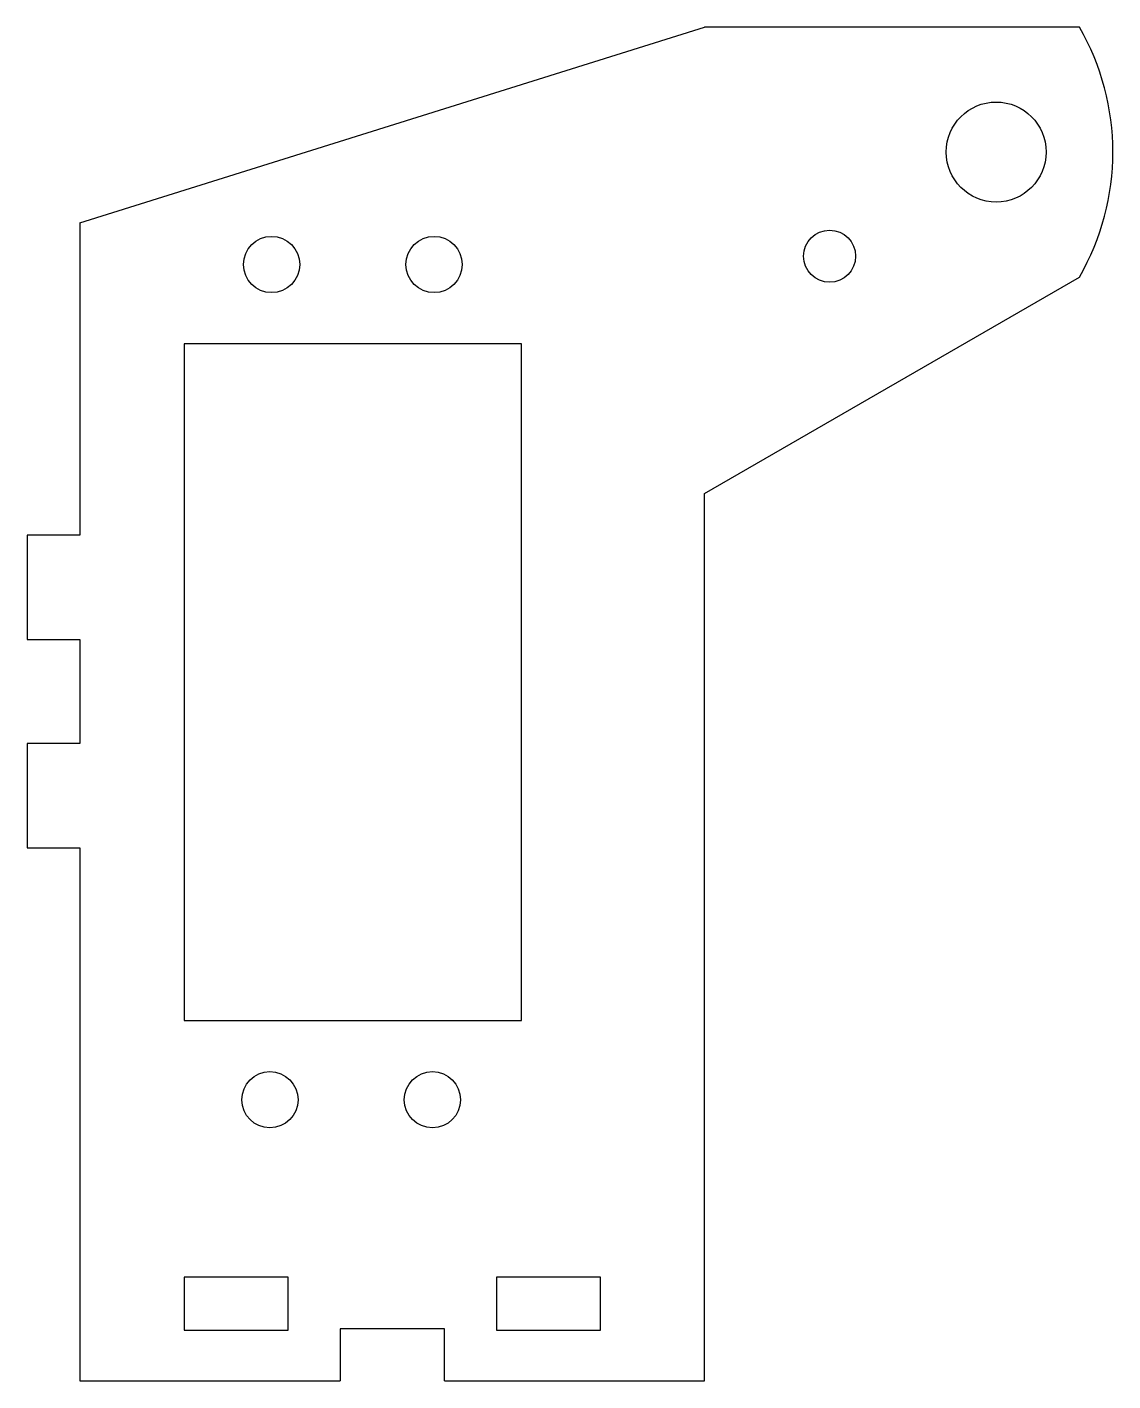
# Model space of a CAD drawing. Extents: x -0.48 to 2.13, y -2.15 to 1.1.
import ezdxf

# ---------------------------------------------------------------- set-up
doc = ezdxf.new("R2010")
doc.units = 0
doc.header["$MEASUREMENT"] = 0
doc.layers.get('0').update_dxf_attribs({"linetype": 'CONTINUOUS'})

msp = doc.modelspace()

# ---------------------------------------------------------------- linework, layer by layer
at = {"color": 7, "linetype": 'CONTINUOUS'}
for p, q in [((-0.3504, 0.6291), (1.1496, 1.0991)), ((2.0496, 1.0991), (1.1496, 1.0991)), ((-0.3504, 0.6291), (-0.3504, -0.1209)), ((1.1496, -0.0205), (2.0496, 0.4991)), ((0.71, 0.3391), (-0.1004, 0.3391)), ((-0.1004, 0.3391), (-0.1004, -1.2859)), ((0.71, -1.2859), (0.71, 0.3391)), ((1.1496, -2.1509), (1.1496, -0.0205)), ((-0.4774, -0.1209), (-0.4774, -0.3709)), ((-0.3504, -0.1209), (-0.4774, -0.1209)), ((-0.4774, -0.3709), (-0.3504, -0.3709)), ((-0.3504, -0.3709), (-0.3504, -0.6209)), ((-0.4774, -0.6209), (-0.4774, -0.8709)), ((-0.3504, -0.6209), (-0.4774, -0.6209)), ((-0.4774, -0.8709), (-0.3504, -0.8709)), ((-0.3504, -0.8709), (-0.3504, -2.1509)), ((-0.1004, -1.2859), (0.71, -1.2859)), ((-0.1004, -1.9019), (-0.1004, -2.0289)), ((0.1496, -1.9019), (-0.1004, -1.9019)), ((0.1496, -2.0289), (0.1496, -1.9019)), ((0.6496, -1.9019), (0.6496, -2.0289)), ((0.8996, -1.9019), (0.6496, -1.9019)), ((0.8996, -2.0289), (0.8996, -1.9019)), ((-0.1004, -2.0289), (0.1496, -2.0289)), ((0.5246, -2.0259), (0.2746, -2.0259)), ((0.2746, -2.0259), (0.2746, -2.1509)), ((0.5246, -2.1509), (0.5246, -2.0259)), ((0.6496, -2.0289), (0.8996, -2.0289)), ((-0.3504, -2.1509), (0.2746, -2.1509)), ((0.5246, -2.1509), (1.1496, -2.1509))]:
    msp.add_line(p, q, dxfattribs=at)
for centre, radius in [((1.8496, 0.7991), 0.12), ((0.1097, 0.5291), 0.0675), ((0.4999, 0.5291), 0.0675), ((1.4496, 0.5491), 0.0625), ((0.1057, -1.4759), 0.0675), ((0.4959, -1.4759), 0.0675)]:
    msp.add_circle(centre, radius, dxfattribs=at)
msp.add_arc((1.5299, 0.7991), 0.6, 330, 30, dxfattribs=at)

doc.saveas('drawing.dxf')
